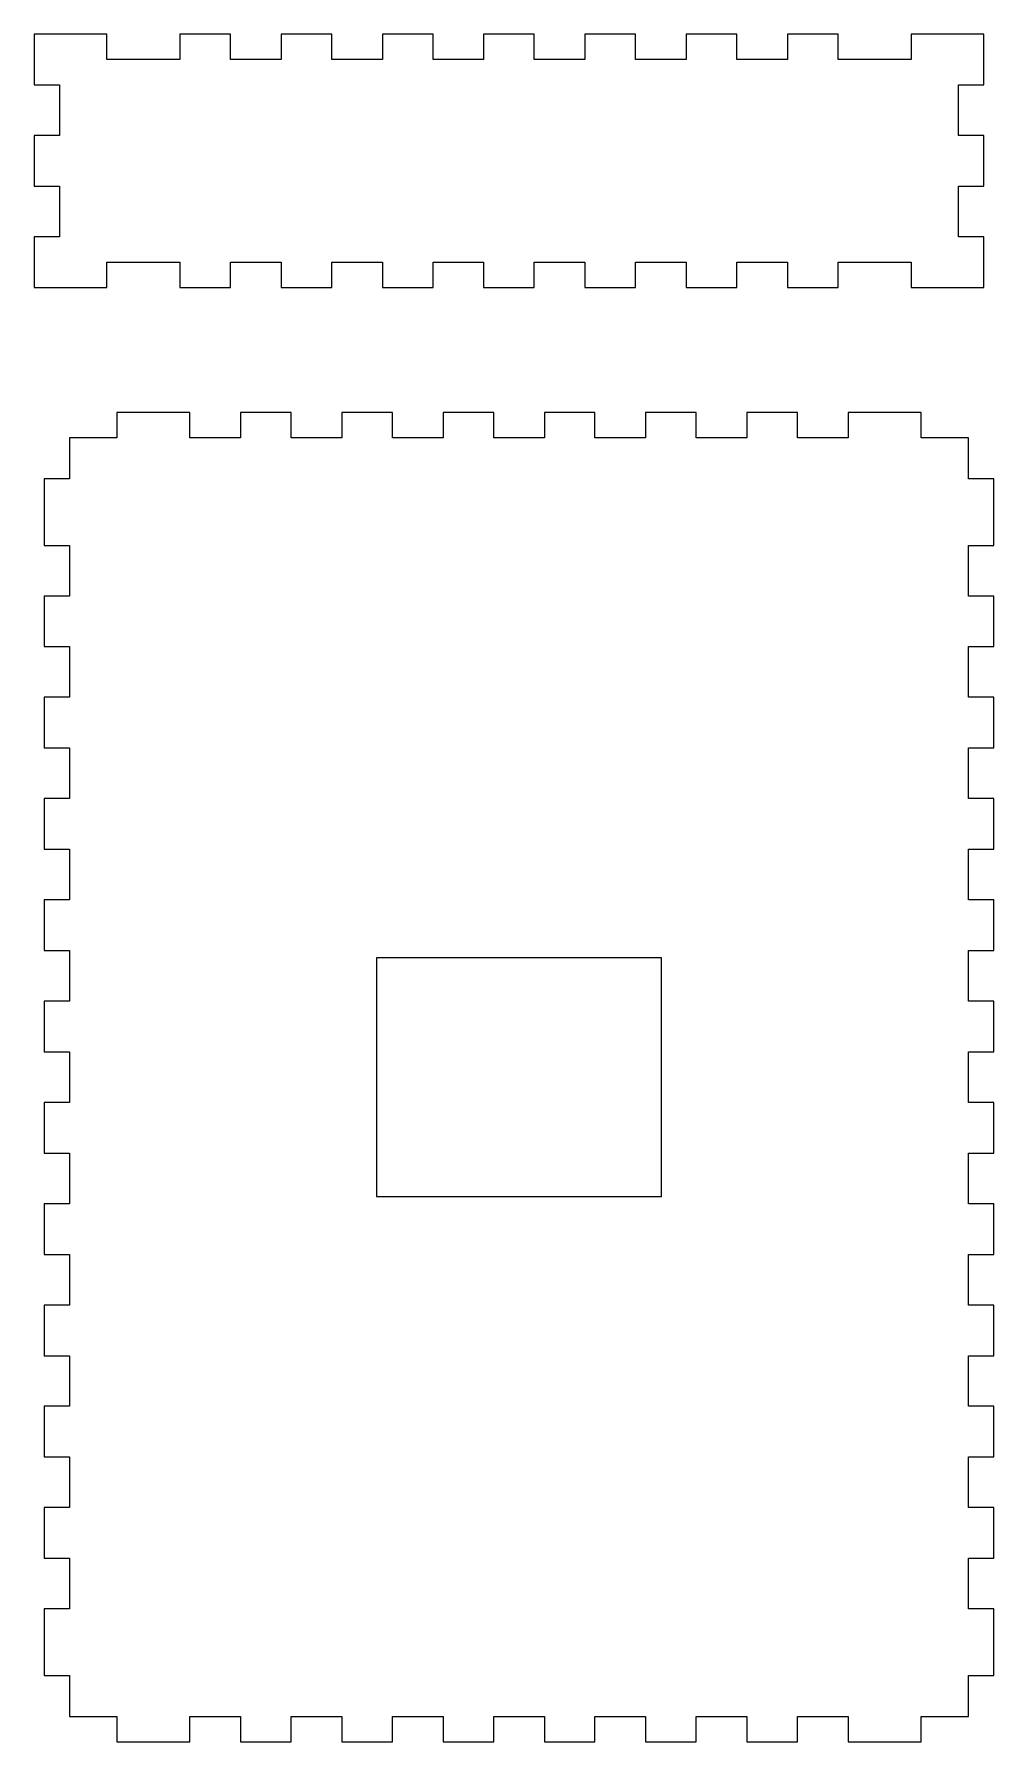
# Model space of a CAD drawing. Header units: millimetres. Extents: x -91 to 100, y -110 to 138.
# Drawn here: x -90.6 to -14.8, y 2.1 to 136.9 of the extents above; entities that cross this region are included whole.
import ezdxf

# ---------------------------------------------------------------- set-up
doc = ezdxf.new("R2010")
doc.units = ezdxf.units.MM
doc.header["$MEASUREMENT"] = 0
doc.layers.add('layer 1', color=7, linetype='Continuous')

msp = doc.modelspace()

# ---------------------------------------------------------------- linework, layer by layer
at = {"layer": 'layer 1', "color": 250, "lineweight": 20}
msp.add_lwpolyline([(-63.586, 45.1313), (-41.0912, 45.1313), (-41.0912, 63.9935), (-63.586, 63.9935), (-63.586, 45.1313)], close=True, dxfattribs=at)
at = {"layer": 'layer 1', "lineweight": 25}
for points, knots in [([(-90.6306, 136.9388), (-90.6306, 136.9388), (-84.8806, 136.9388), (-84.8806, 136.9388), (-84.8806, 136.9388), (-84.8806, 136.9388), (-84.8806, 134.9388), (-84.8806, 134.9388), (-84.8806, 134.9388), (-84.8806, 134.9388), (-79.1306, 134.9388), (-79.1306, 134.9388), (-79.1306, 134.9388), (-79.1306, 134.9388), (-79.1306, 136.9388), (-79.1306, 136.9388), (-79.1306, 136.9388), (-79.1306, 136.9388), (-75.1306, 136.9388), (-75.1306, 136.9388), (-75.1306, 136.9388), (-75.1306, 136.9388), (-75.1306, 134.9388), (-75.1306, 134.9388), (-75.1306, 134.9388), (-75.1306, 134.9388), (-71.1306, 134.9388), (-71.1306, 134.9388), (-71.1306, 134.9388), (-71.1306, 134.9388), (-71.1306, 136.9388), (-71.1306, 136.9388), (-71.1306, 136.9388), (-71.1306, 136.9388), (-67.1306, 136.9388), (-67.1306, 136.9388), (-67.1306, 136.9388), (-67.1306, 136.9388), (-67.1306, 134.9388), (-67.1306, 134.9388), (-67.1306, 134.9388), (-67.1306, 134.9388), (-63.1306, 134.9388), (-63.1306, 134.9388), (-63.1306, 134.9388), (-63.1306, 134.9388), (-63.1306, 136.9388), (-63.1306, 136.9388), (-63.1306, 136.9388), (-63.1306, 136.9388), (-59.1306, 136.9388), (-59.1306, 136.9388), (-59.1306, 136.9388), (-59.1306, 136.9388), (-59.1306, 134.9388), (-59.1306, 134.9388), (-59.1306, 134.9388), (-59.1306, 134.9388), (-55.1306, 134.9388), (-55.1306, 134.9388), (-55.1306, 134.9388), (-55.1306, 134.9388), (-55.1306, 136.9388), (-55.1306, 136.9388), (-55.1306, 136.9388), (-55.1306, 136.9388), (-51.1306, 136.9388), (-51.1306, 136.9388), (-51.1306, 136.9388), (-51.1306, 136.9388), (-51.1306, 134.9388), (-51.1306, 134.9388), (-51.1306, 134.9388), (-51.1306, 134.9388), (-47.1306, 134.9388), (-47.1306, 134.9388), (-47.1306, 134.9388), (-47.1306, 134.9388), (-47.1306, 136.9388), (-47.1306, 136.9388), (-47.1306, 136.9388), (-47.1306, 136.9388), (-43.1306, 136.9388), (-43.1306, 136.9388), (-43.1306, 136.9388), (-43.1306, 136.9388), (-43.1306, 134.9388), (-43.1306, 134.9388), (-43.1306, 134.9388), (-43.1306, 134.9388), (-39.1306, 134.9388), (-39.1306, 134.9388), (-39.1306, 134.9388), (-39.1306, 134.9388), (-39.1306, 136.9388), (-39.1306, 136.9388), (-39.1306, 136.9388), (-39.1306, 136.9388), (-35.1306, 136.9388), (-35.1306, 136.9388), (-35.1306, 136.9388), (-35.1306, 136.9388), (-35.1306, 134.9388), (-35.1306, 134.9388), (-35.1306, 134.9388), (-35.1306, 134.9388), (-31.1306, 134.9388), (-31.1306, 134.9388), (-31.1306, 134.9388), (-31.1306, 134.9388), (-31.1306, 136.9388), (-31.1306, 136.9388), (-31.1306, 136.9388), (-31.1306, 136.9388), (-27.1306, 136.9388), (-27.1306, 136.9388), (-27.1306, 136.9388), (-27.1306, 136.9388), (-27.1306, 134.9388), (-27.1306, 134.9388), (-27.1306, 134.9388), (-27.1306, 134.9388), (-21.3806, 134.9388), (-21.3806, 134.9388), (-21.3806, 134.9388), (-21.3806, 134.9388), (-21.3806, 136.9388), (-21.3806, 136.9388), (-21.3806, 136.9388), (-21.3806, 136.9388), (-15.6306, 136.9388), (-15.6306, 136.9388), (-15.6306, 136.9388), (-15.6306, 136.9388), (-15.6306, 132.9388), (-15.6306, 132.9388), (-15.6306, 132.9388), (-15.6306, 132.9388), (-17.6306, 132.9388), (-17.6306, 132.9388), (-17.6306, 132.9388), (-17.6306, 132.9388), (-17.6306, 128.9388), (-17.6306, 128.9388), (-17.6306, 128.9388), (-17.6306, 128.9388), (-15.6306, 128.9388), (-15.6306, 128.9388), (-15.6306, 128.9388), (-15.6306, 128.9388), (-15.6306, 124.9388), (-15.6306, 124.9388), (-15.6306, 124.9388), (-15.6306, 124.9388), (-17.6306, 124.9388), (-17.6306, 124.9388), (-17.6306, 124.9388), (-17.6306, 124.9388), (-17.6306, 120.9388), (-17.6306, 120.9388), (-17.6306, 120.9388), (-17.6306, 120.9388), (-15.6306, 120.9388), (-15.6306, 120.9388), (-15.6306, 120.9388), (-15.6306, 120.9388), (-15.6306, 116.9388), (-15.6306, 116.9388), (-15.6306, 116.9388), (-15.6306, 116.9388), (-21.3806, 116.9388), (-21.3806, 116.9388), (-21.3806, 116.9388), (-21.3806, 116.9388), (-21.3806, 118.9388), (-21.3806, 118.9388), (-21.3806, 118.9388), (-21.3806, 118.9388), (-27.1306, 118.9388), (-27.1306, 118.9388), (-27.1306, 118.9388), (-27.1306, 118.9388), (-27.1306, 116.9388), (-27.1306, 116.9388), (-27.1306, 116.9388), (-27.1306, 116.9388), (-31.1306, 116.9388), (-31.1306, 116.9388), (-31.1306, 116.9388), (-31.1306, 116.9388), (-31.1306, 118.9388), (-31.1306, 118.9388), (-31.1306, 118.9388), (-31.1306, 118.9388), (-35.1306, 118.9388), (-35.1306, 118.9388), (-35.1306, 118.9388), (-35.1306, 118.9388), (-35.1306, 116.9388), (-35.1306, 116.9388), (-35.1306, 116.9388), (-35.1306, 116.9388), (-39.1306, 116.9388), (-39.1306, 116.9388), (-39.1306, 116.9388), (-39.1306, 116.9388), (-39.1306, 118.9388), (-39.1306, 118.9388), (-39.1306, 118.9388), (-39.1306, 118.9388), (-43.1306, 118.9388), (-43.1306, 118.9388), (-43.1306, 118.9388), (-43.1306, 118.9388), (-43.1306, 116.9388), (-43.1306, 116.9388), (-43.1306, 116.9388), (-43.1306, 116.9388), (-47.1306, 116.9388), (-47.1306, 116.9388), (-47.1306, 116.9388), (-47.1306, 116.9388), (-47.1306, 118.9388), (-47.1306, 118.9388), (-47.1306, 118.9388), (-47.1306, 118.9388), (-51.1306, 118.9388), (-51.1306, 118.9388), (-51.1306, 118.9388), (-51.1306, 118.9388), (-51.1306, 116.9388), (-51.1306, 116.9388), (-51.1306, 116.9388), (-51.1306, 116.9388), (-55.1306, 116.9388), (-55.1306, 116.9388), (-55.1306, 116.9388), (-55.1306, 116.9388), (-55.1306, 118.9388), (-55.1306, 118.9388), (-55.1306, 118.9388), (-55.1306, 118.9388), (-59.1306, 118.9388), (-59.1306, 118.9388), (-59.1306, 118.9388), (-59.1306, 118.9388), (-59.1306, 116.9388), (-59.1306, 116.9388), (-59.1306, 116.9388), (-59.1306, 116.9388), (-63.1306, 116.9388), (-63.1306, 116.9388), (-63.1306, 116.9388), (-63.1306, 116.9388), (-63.1306, 118.9388), (-63.1306, 118.9388), (-63.1306, 118.9388), (-63.1306, 118.9388), (-67.1306, 118.9388), (-67.1306, 118.9388), (-67.1306, 118.9388), (-67.1306, 118.9388), (-67.1306, 116.9388), (-67.1306, 116.9388), (-67.1306, 116.9388), (-67.1306, 116.9388), (-71.1306, 116.9388), (-71.1306, 116.9388), (-71.1306, 116.9388), (-71.1306, 116.9388), (-71.1306, 118.9388), (-71.1306, 118.9388), (-71.1306, 118.9388), (-71.1306, 118.9388), (-75.1306, 118.9388), (-75.1306, 118.9388), (-75.1306, 118.9388), (-75.1306, 118.9388), (-75.1306, 116.9388), (-75.1306, 116.9388), (-75.1306, 116.9388), (-75.1306, 116.9388), (-79.1306, 116.9388), (-79.1306, 116.9388), (-79.1306, 116.9388), (-79.1306, 116.9388), (-79.1306, 118.9388), (-79.1306, 118.9388), (-79.1306, 118.9388), (-79.1306, 118.9388), (-84.8806, 118.9388), (-84.8806, 118.9388), (-84.8806, 118.9388), (-84.8806, 118.9388), (-84.8806, 116.9388), (-84.8806, 116.9388), (-84.8806, 116.9388), (-84.8806, 116.9388), (-90.6306, 116.9388), (-90.6306, 116.9388), (-90.6306, 116.9388), (-90.6306, 116.9388), (-90.6306, 120.9388), (-90.6306, 120.9388), (-90.6306, 120.9388), (-90.6306, 120.9388), (-88.6306, 120.9388), (-88.6306, 120.9388), (-88.6306, 120.9388), (-88.6306, 120.9388), (-88.6306, 124.9388), (-88.6306, 124.9388), (-88.6306, 124.9388), (-88.6306, 124.9388), (-90.6306, 124.9388), (-90.6306, 124.9388), (-90.6306, 124.9388), (-90.6306, 124.9388), (-90.6306, 128.9388), (-90.6306, 128.9388), (-90.6306, 128.9388), (-90.6306, 128.9388), (-88.6306, 128.9388), (-88.6306, 128.9388), (-88.6306, 128.9388), (-88.6306, 128.9388), (-88.6306, 132.9388), (-88.6306, 132.9388), (-88.6306, 132.9388), (-88.6306, 132.9388), (-90.6306, 132.9388), (-90.6306, 132.9388), (-90.6306, 132.9388), (-90.6306, 132.9388), (-90.6306, 136.9388), (-90.6306, 136.9388)], [0, 0, 0, 0, 0.01190476, 0.01190476, 0.01190476, 0.01190476, 0.02380952, 0.02380952, 0.02380952, 0.02380952, 0.03571429, 0.03571429, 0.03571429, 0.03571429, 0.04761905, 0.04761905, 0.04761905, 0.04761905, 0.05952381, 0.05952381, 0.05952381, 0.05952381, 0.07142857, 0.07142857, 0.07142857, 0.07142857, 0.08333333, 0.08333333, 0.08333333, 0.08333333, 0.0952381, 0.0952381, 0.0952381, 0.0952381, 0.10714286, 0.10714286, 0.10714286, 0.10714286, 0.11904762, 0.11904762, 0.11904762, 0.11904762, 0.13095238, 0.13095238, 0.13095238, 0.13095238, 0.14285714, 0.14285714, 0.14285714, 0.14285714, 0.1547619, 0.1547619, 0.1547619, 0.1547619, 0.16666667, 0.16666667, 0.16666667, 0.16666667, 0.17857143, 0.17857143, 0.17857143, 0.17857143, 0.19047619, 0.19047619, 0.19047619, 0.19047619, 0.20238095, 0.20238095, 0.20238095, 0.20238095, 0.21428571, 0.21428571, 0.21428571, 0.21428571, 0.22619048, 0.22619048, 0.22619048, 0.22619048, 0.23809524, 0.23809524, 0.23809524, 0.23809524, 0.25, 0.25, 0.25, 0.25, 0.26190476, 0.26190476, 0.26190476, 0.26190476, 0.27380952, 0.27380952, 0.27380952, 0.27380952, 0.28571429, 0.28571429, 0.28571429, 0.28571429, 0.29761905, 0.29761905, 0.29761905, 0.29761905, 0.30952381, 0.30952381, 0.30952381, 0.30952381, 0.32142857, 0.32142857, 0.32142857, 0.32142857, 0.33333333, 0.33333333, 0.33333333, 0.33333333, 0.3452381, 0.3452381, 0.3452381, 0.3452381, 0.35714286, 0.35714286, 0.35714286, 0.35714286, 0.36904762, 0.36904762, 0.36904762, 0.36904762, 0.38095238, 0.38095238, 0.38095238, 0.38095238, 0.39285714, 0.39285714, 0.39285714, 0.39285714, 0.4047619, 0.4047619, 0.4047619, 0.4047619, 0.41666667, 0.41666667, 0.41666667, 0.41666667, 0.42857143, 0.42857143, 0.42857143, 0.42857143, 0.44047619, 0.44047619, 0.44047619, 0.44047619, 0.45238095, 0.45238095, 0.45238095, 0.45238095, 0.46428571, 0.46428571, 0.46428571, 0.46428571, 0.47619048, 0.47619048, 0.47619048, 0.47619048, 0.48809524, 0.48809524, 0.48809524, 0.48809524, 0.5, 0.5, 0.5, 0.5, 0.51190476, 0.51190476, 0.51190476, 0.51190476, 0.52380952, 0.52380952, 0.52380952, 0.52380952, 0.53571429, 0.53571429, 0.53571429, 0.53571429, 0.54761905, 0.54761905, 0.54761905, 0.54761905, 0.55952381, 0.55952381, 0.55952381, 0.55952381, 0.57142857, 0.57142857, 0.57142857, 0.57142857, 0.58333333, 0.58333333, 0.58333333, 0.58333333, 0.5952381, 0.5952381, 0.5952381, 0.5952381, 0.60714286, 0.60714286, 0.60714286, 0.60714286, 0.61904762, 0.61904762, 0.61904762, 0.61904762, 0.63095238, 0.63095238, 0.63095238, 0.63095238, 0.64285714, 0.64285714, 0.64285714, 0.64285714, 0.6547619, 0.6547619, 0.6547619, 0.6547619, 0.66666667, 0.66666667, 0.66666667, 0.66666667, 0.67857143, 0.67857143, 0.67857143, 0.67857143, 0.69047619, 0.69047619, 0.69047619, 0.69047619, 0.70238095, 0.70238095, 0.70238095, 0.70238095, 0.71428571, 0.71428571, 0.71428571, 0.71428571, 0.72619048, 0.72619048, 0.72619048, 0.72619048, 0.73809524, 0.73809524, 0.73809524, 0.73809524, 0.75, 0.75, 0.75, 0.75, 0.76190476, 0.76190476, 0.76190476, 0.76190476, 0.77380952, 0.77380952, 0.77380952, 0.77380952, 0.78571429, 0.78571429, 0.78571429, 0.78571429, 0.79761905, 0.79761905, 0.79761905, 0.79761905, 0.80952381, 0.80952381, 0.80952381, 0.80952381, 0.82142857, 0.82142857, 0.82142857, 0.82142857, 0.83333333, 0.83333333, 0.83333333, 0.83333333, 0.8452381, 0.8452381, 0.8452381, 0.8452381, 0.85714286, 0.85714286, 0.85714286, 0.85714286, 0.86904762, 0.86904762, 0.86904762, 0.86904762, 0.88095238, 0.88095238, 0.88095238, 0.88095238, 0.89285714, 0.89285714, 0.89285714, 0.89285714, 0.9047619, 0.9047619, 0.9047619, 0.9047619, 0.91666667, 0.91666667, 0.91666667, 0.91666667, 0.92857143, 0.92857143, 0.92857143, 0.92857143, 0.94047619, 0.94047619, 0.94047619, 0.94047619, 0.95238095, 0.95238095, 0.95238095, 0.95238095, 0.96428571, 0.96428571, 0.96428571, 0.96428571, 0.97619048, 0.97619048, 0.97619048, 0.97619048, 0.98809524, 0.98809524, 0.98809524, 0.98809524, 1, 1, 1, 1]), ([(-87.8386, 105.0624), (-87.8386, 105.0624), (-84.0886, 105.0624), (-84.0886, 105.0624), (-84.0886, 105.0624), (-84.0886, 105.0624), (-84.0886, 107.0624), (-84.0886, 107.0624), (-84.0886, 107.0624), (-84.0886, 107.0624), (-78.3386, 107.0624), (-78.3386, 107.0624), (-78.3386, 107.0624), (-78.3386, 107.0624), (-78.3386, 105.0624), (-78.3386, 105.0624), (-78.3386, 105.0624), (-78.3386, 105.0624), (-74.3386, 105.0624), (-74.3386, 105.0624), (-74.3386, 105.0624), (-74.3386, 105.0624), (-74.3386, 107.0624), (-74.3386, 107.0624), (-74.3386, 107.0624), (-74.3386, 107.0624), (-70.3386, 107.0624), (-70.3386, 107.0624), (-70.3386, 107.0624), (-70.3386, 107.0624), (-70.3386, 105.0624), (-70.3386, 105.0624), (-70.3386, 105.0624), (-70.3386, 105.0624), (-66.3386, 105.0624), (-66.3386, 105.0624), (-66.3386, 105.0624), (-66.3386, 105.0624), (-66.3386, 107.0624), (-66.3386, 107.0624), (-66.3386, 107.0624), (-66.3386, 107.0624), (-62.3386, 107.0624), (-62.3386, 107.0624), (-62.3386, 107.0624), (-62.3386, 107.0624), (-62.3386, 105.0624), (-62.3386, 105.0624), (-62.3386, 105.0624), (-62.3386, 105.0624), (-58.3386, 105.0624), (-58.3386, 105.0624), (-58.3386, 105.0624), (-58.3386, 105.0624), (-58.3386, 107.0624), (-58.3386, 107.0624), (-58.3386, 107.0624), (-58.3386, 107.0624), (-54.3386, 107.0624), (-54.3386, 107.0624), (-54.3386, 107.0624), (-54.3386, 107.0624), (-54.3386, 105.0624), (-54.3386, 105.0624), (-54.3386, 105.0624), (-54.3386, 105.0624), (-50.3386, 105.0624), (-50.3386, 105.0624), (-50.3386, 105.0624), (-50.3386, 105.0624), (-50.3386, 107.0624), (-50.3386, 107.0624), (-50.3386, 107.0624), (-50.3386, 107.0624), (-46.3386, 107.0624), (-46.3386, 107.0624), (-46.3386, 107.0624), (-46.3386, 107.0624), (-46.3386, 105.0624), (-46.3386, 105.0624), (-46.3386, 105.0624), (-46.3386, 105.0624), (-42.3386, 105.0624), (-42.3386, 105.0624), (-42.3386, 105.0624), (-42.3386, 105.0624), (-42.3386, 107.0624), (-42.3386, 107.0624), (-42.3386, 107.0624), (-42.3386, 107.0624), (-38.3386, 107.0624), (-38.3386, 107.0624), (-38.3386, 107.0624), (-38.3386, 107.0624), (-38.3386, 105.0624), (-38.3386, 105.0624), (-38.3386, 105.0624), (-38.3386, 105.0624), (-34.3386, 105.0624), (-34.3386, 105.0624), (-34.3386, 105.0624), (-34.3386, 105.0624), (-34.3386, 107.0624), (-34.3386, 107.0624), (-34.3386, 107.0624), (-34.3386, 107.0624), (-30.3386, 107.0624), (-30.3386, 107.0624), (-30.3386, 107.0624), (-30.3386, 107.0624), (-30.3386, 105.0624), (-30.3386, 105.0624), (-30.3386, 105.0624), (-30.3386, 105.0624), (-26.3386, 105.0624), (-26.3386, 105.0624), (-26.3386, 105.0624), (-26.3386, 105.0624), (-26.3386, 107.0624), (-26.3386, 107.0624), (-26.3386, 107.0624), (-26.3386, 107.0624), (-20.5886, 107.0624), (-20.5886, 107.0624), (-20.5886, 107.0624), (-20.5886, 107.0624), (-20.5886, 105.0624), (-20.5886, 105.0624), (-20.5886, 105.0624), (-20.5886, 105.0624), (-16.8386, 105.0624), (-16.8386, 105.0624), (-16.8386, 105.0624), (-16.8386, 105.0624), (-16.8386, 101.8124), (-16.8386, 101.8124), (-16.8386, 101.8124), (-16.8386, 101.8124), (-14.8386, 101.8124), (-14.8386, 101.8124), (-14.8386, 101.8124), (-14.8386, 101.8124), (-14.8386, 96.5624), (-14.8386, 96.5624), (-14.8386, 96.5624), (-14.8386, 96.5624), (-16.8386, 96.5624), (-16.8386, 96.5624), (-16.8386, 96.5624), (-16.8386, 96.5624), (-16.8386, 92.5624), (-16.8386, 92.5624), (-16.8386, 92.5624), (-16.8386, 92.5624), (-14.8386, 92.5624), (-14.8386, 92.5624), (-14.8386, 92.5624), (-14.8386, 92.5624), (-14.8386, 88.5624), (-14.8386, 88.5624), (-14.8386, 88.5624), (-14.8386, 88.5624), (-16.8386, 88.5624), (-16.8386, 88.5624), (-16.8386, 88.5624), (-16.8386, 88.5624), (-16.8386, 84.5624), (-16.8386, 84.5624), (-16.8386, 84.5624), (-16.8386, 84.5624), (-14.8386, 84.5624), (-14.8386, 84.5624), (-14.8386, 84.5624), (-14.8386, 84.5624), (-14.8386, 80.5624), (-14.8386, 80.5624), (-14.8386, 80.5624), (-14.8386, 80.5624), (-16.8386, 80.5624), (-16.8386, 80.5624), (-16.8386, 80.5624), (-16.8386, 80.5624), (-16.8386, 76.5624), (-16.8386, 76.5624), (-16.8386, 76.5624), (-16.8386, 76.5624), (-14.8386, 76.5624), (-14.8386, 76.5624), (-14.8386, 76.5624), (-14.8386, 76.5624), (-14.8386, 72.5624), (-14.8386, 72.5624), (-14.8386, 72.5624), (-14.8386, 72.5624), (-16.8386, 72.5624), (-16.8386, 72.5624), (-16.8386, 72.5624), (-16.8386, 72.5624), (-16.8386, 68.5624), (-16.8386, 68.5624), (-16.8386, 68.5624), (-16.8386, 68.5624), (-14.8386, 68.5624), (-14.8386, 68.5624), (-14.8386, 68.5624), (-14.8386, 68.5624), (-14.8386, 64.5624), (-14.8386, 64.5624), (-14.8386, 64.5624), (-14.8386, 64.5624), (-16.8386, 64.5624), (-16.8386, 64.5624), (-16.8386, 64.5624), (-16.8386, 64.5624), (-16.8386, 60.5624), (-16.8386, 60.5624), (-16.8386, 60.5624), (-16.8386, 60.5624), (-14.8386, 60.5624), (-14.8386, 60.5624), (-14.8386, 60.5624), (-14.8386, 60.5624), (-14.8386, 56.5624), (-14.8386, 56.5624), (-14.8386, 56.5624), (-14.8386, 56.5624), (-16.8386, 56.5624), (-16.8386, 56.5624), (-16.8386, 56.5624), (-16.8386, 56.5624), (-16.8386, 52.5624), (-16.8386, 52.5624), (-16.8386, 52.5624), (-16.8386, 52.5624), (-14.8386, 52.5624), (-14.8386, 52.5624), (-14.8386, 52.5624), (-14.8386, 52.5624), (-14.8386, 48.5624), (-14.8386, 48.5624), (-14.8386, 48.5624), (-14.8386, 48.5624), (-16.8386, 48.5624), (-16.8386, 48.5624), (-16.8386, 48.5624), (-16.8386, 48.5624), (-16.8386, 44.5624), (-16.8386, 44.5624), (-16.8386, 44.5624), (-16.8386, 44.5624), (-14.8386, 44.5624), (-14.8386, 44.5624), (-14.8386, 44.5624), (-14.8386, 44.5624), (-14.8386, 40.5624), (-14.8386, 40.5624), (-14.8386, 40.5624), (-14.8386, 40.5624), (-16.8386, 40.5624), (-16.8386, 40.5624), (-16.8386, 40.5624), (-16.8386, 40.5624), (-16.8386, 36.5624), (-16.8386, 36.5624), (-16.8386, 36.5624), (-16.8386, 36.5624), (-14.8386, 36.5624), (-14.8386, 36.5624), (-14.8386, 36.5624), (-14.8386, 36.5624), (-14.8386, 32.5624), (-14.8386, 32.5624), (-14.8386, 32.5624), (-14.8386, 32.5624), (-16.8386, 32.5624), (-16.8386, 32.5624), (-16.8386, 32.5624), (-16.8386, 32.5624), (-16.8386, 28.5624), (-16.8386, 28.5624), (-16.8386, 28.5624), (-16.8386, 28.5624), (-14.8386, 28.5624), (-14.8386, 28.5624), (-14.8386, 28.5624), (-14.8386, 28.5624), (-14.8386, 24.5624), (-14.8386, 24.5624), (-14.8386, 24.5624), (-14.8386, 24.5624), (-16.8386, 24.5624), (-16.8386, 24.5624), (-16.8386, 24.5624), (-16.8386, 24.5624), (-16.8386, 20.5624), (-16.8386, 20.5624), (-16.8386, 20.5624), (-16.8386, 20.5624), (-14.8386, 20.5624), (-14.8386, 20.5624), (-14.8386, 20.5624), (-14.8386, 20.5624), (-14.8386, 16.5624), (-14.8386, 16.5624), (-14.8386, 16.5624), (-14.8386, 16.5624), (-16.8386, 16.5624), (-16.8386, 16.5624), (-16.8386, 16.5624), (-16.8386, 16.5624), (-16.8386, 12.5624), (-16.8386, 12.5624), (-16.8386, 12.5624), (-16.8386, 12.5624), (-14.8386, 12.5624), (-14.8386, 12.5624), (-14.8386, 12.5624), (-14.8386, 12.5624), (-14.8386, 7.3124), (-14.8386, 7.3124), (-14.8386, 7.3124), (-14.8386, 7.3124), (-16.8386, 7.3124), (-16.8386, 7.3124), (-16.8386, 7.3124), (-16.8386, 7.3124), (-16.8386, 4.0624), (-16.8386, 4.0624), (-16.8386, 4.0624), (-16.8386, 4.0624), (-20.5886, 4.0624), (-20.5886, 4.0624), (-20.5886, 4.0624), (-20.5886, 4.0624), (-20.5886, 2.0624), (-20.5886, 2.0624), (-20.5886, 2.0624), (-20.5886, 2.0624), (-26.3386, 2.0624), (-26.3386, 2.0624), (-26.3386, 2.0624), (-26.3386, 2.0624), (-26.3386, 4.0624), (-26.3386, 4.0624), (-26.3386, 4.0624), (-26.3386, 4.0624), (-30.3386, 4.0624), (-30.3386, 4.0624), (-30.3386, 4.0624), (-30.3386, 4.0624), (-30.3386, 2.0624), (-30.3386, 2.0624), (-30.3386, 2.0624), (-30.3386, 2.0624), (-34.3386, 2.0624), (-34.3386, 2.0624), (-34.3386, 2.0624), (-34.3386, 2.0624), (-34.3386, 4.0624), (-34.3386, 4.0624), (-34.3386, 4.0624), (-34.3386, 4.0624), (-38.3386, 4.0624), (-38.3386, 4.0624), (-38.3386, 4.0624), (-38.3386, 4.0624), (-38.3386, 2.0624), (-38.3386, 2.0624), (-38.3386, 2.0624), (-38.3386, 2.0624), (-42.3386, 2.0624), (-42.3386, 2.0624), (-42.3386, 2.0624), (-42.3386, 2.0624), (-42.3386, 4.0624), (-42.3386, 4.0624), (-42.3386, 4.0624), (-42.3386, 4.0624), (-46.3386, 4.0624), (-46.3386, 4.0624), (-46.3386, 4.0624), (-46.3386, 4.0624), (-46.3386, 2.0624), (-46.3386, 2.0624), (-46.3386, 2.0624), (-46.3386, 2.0624), (-50.3386, 2.0624), (-50.3386, 2.0624), (-50.3386, 2.0624), (-50.3386, 2.0624), (-50.3386, 4.0624), (-50.3386, 4.0624), (-50.3386, 4.0624), (-50.3386, 4.0624), (-54.3386, 4.0624), (-54.3386, 4.0624), (-54.3386, 4.0624), (-54.3386, 4.0624), (-54.3386, 2.0624), (-54.3386, 2.0624), (-54.3386, 2.0624), (-54.3386, 2.0624), (-58.3386, 2.0624), (-58.3386, 2.0624), (-58.3386, 2.0624), (-58.3386, 2.0624), (-58.3386, 4.0624), (-58.3386, 4.0624), (-58.3386, 4.0624), (-58.3386, 4.0624), (-62.3386, 4.0624), (-62.3386, 4.0624), (-62.3386, 4.0624), (-62.3386, 4.0624), (-62.3386, 2.0624), (-62.3386, 2.0624), (-62.3386, 2.0624), (-62.3386, 2.0624), (-66.3386, 2.0624), (-66.3386, 2.0624), (-66.3386, 2.0624), (-66.3386, 2.0624), (-66.3386, 4.0624), (-66.3386, 4.0624), (-66.3386, 4.0624), (-66.3386, 4.0624), (-70.3386, 4.0624), (-70.3386, 4.0624), (-70.3386, 4.0624), (-70.3386, 4.0624), (-70.3386, 2.0624), (-70.3386, 2.0624), (-70.3386, 2.0624), (-70.3386, 2.0624), (-74.3386, 2.0624), (-74.3386, 2.0624), (-74.3386, 2.0624), (-74.3386, 2.0624), (-74.3386, 4.0624), (-74.3386, 4.0624), (-74.3386, 4.0624), (-74.3386, 4.0624), (-78.3386, 4.0624), (-78.3386, 4.0624), (-78.3386, 4.0624), (-78.3386, 4.0624), (-78.3386, 2.0624), (-78.3386, 2.0624), (-78.3386, 2.0624), (-78.3386, 2.0624), (-84.0886, 2.0624), (-84.0886, 2.0624), (-84.0886, 2.0624), (-84.0886, 2.0624), (-84.0886, 4.0624), (-84.0886, 4.0624), (-84.0886, 4.0624), (-84.0886, 4.0624), (-87.8386, 4.0624), (-87.8386, 4.0624), (-87.8386, 4.0624), (-87.8386, 4.0624), (-87.8386, 7.3124), (-87.8386, 7.3124), (-87.8386, 7.3124), (-87.8386, 7.3124), (-89.8386, 7.3124), (-89.8386, 7.3124), (-89.8386, 7.3124), (-89.8386, 7.3124), (-89.8386, 12.5624), (-89.8386, 12.5624), (-89.8386, 12.5624), (-89.8386, 12.5624), (-87.8386, 12.5624), (-87.8386, 12.5624), (-87.8386, 12.5624), (-87.8386, 12.5624), (-87.8386, 16.5624), (-87.8386, 16.5624), (-87.8386, 16.5624), (-87.8386, 16.5624), (-89.8386, 16.5624), (-89.8386, 16.5624), (-89.8386, 16.5624), (-89.8386, 16.5624), (-89.8386, 20.5624), (-89.8386, 20.5624), (-89.8386, 20.5624), (-89.8386, 20.5624), (-87.8386, 20.5624), (-87.8386, 20.5624), (-87.8386, 20.5624), (-87.8386, 20.5624), (-87.8386, 24.5624), (-87.8386, 24.5624), (-87.8386, 24.5624), (-87.8386, 24.5624), (-89.8386, 24.5624), (-89.8386, 24.5624), (-89.8386, 24.5624), (-89.8386, 24.5624), (-89.8386, 28.5624), (-89.8386, 28.5624), (-89.8386, 28.5624), (-89.8386, 28.5624), (-87.8386, 28.5624), (-87.8386, 28.5624), (-87.8386, 28.5624), (-87.8386, 28.5624), (-87.8386, 32.5624), (-87.8386, 32.5624), (-87.8386, 32.5624), (-87.8386, 32.5624), (-89.8386, 32.5624), (-89.8386, 32.5624), (-89.8386, 32.5624), (-89.8386, 32.5624), (-89.8386, 36.5624), (-89.8386, 36.5624), (-89.8386, 36.5624), (-89.8386, 36.5624), (-87.8386, 36.5624), (-87.8386, 36.5624), (-87.8386, 36.5624), (-87.8386, 36.5624), (-87.8386, 40.5624), (-87.8386, 40.5624), (-87.8386, 40.5624), (-87.8386, 40.5624), (-89.8386, 40.5624), (-89.8386, 40.5624), (-89.8386, 40.5624), (-89.8386, 40.5624), (-89.8386, 44.5624), (-89.8386, 44.5624), (-89.8386, 44.5624), (-89.8386, 44.5624), (-87.8386, 44.5624), (-87.8386, 44.5624), (-87.8386, 44.5624), (-87.8386, 44.5624), (-87.8386, 48.5624), (-87.8386, 48.5624), (-87.8386, 48.5624), (-87.8386, 48.5624), (-89.8386, 48.5624), (-89.8386, 48.5624), (-89.8386, 48.5624), (-89.8386, 48.5624), (-89.8386, 52.5624), (-89.8386, 52.5624), (-89.8386, 52.5624), (-89.8386, 52.5624), (-87.8386, 52.5624), (-87.8386, 52.5624), (-87.8386, 52.5624), (-87.8386, 52.5624), (-87.8386, 56.5624), (-87.8386, 56.5624), (-87.8386, 56.5624), (-87.8386, 56.5624), (-89.8386, 56.5624), (-89.8386, 56.5624), (-89.8386, 56.5624), (-89.8386, 56.5624), (-89.8386, 60.5624), (-89.8386, 60.5624), (-89.8386, 60.5624), (-89.8386, 60.5624), (-87.8386, 60.5624), (-87.8386, 60.5624), (-87.8386, 60.5624), (-87.8386, 60.5624), (-87.8386, 64.5624), (-87.8386, 64.5624), (-87.8386, 64.5624), (-87.8386, 64.5624), (-89.8386, 64.5624), (-89.8386, 64.5624), (-89.8386, 64.5624), (-89.8386, 64.5624), (-89.8386, 68.5624), (-89.8386, 68.5624), (-89.8386, 68.5624), (-89.8386, 68.5624), (-87.8386, 68.5624), (-87.8386, 68.5624), (-87.8386, 68.5624), (-87.8386, 68.5624), (-87.8386, 72.5624), (-87.8386, 72.5624), (-87.8386, 72.5624), (-87.8386, 72.5624), (-89.8386, 72.5624), (-89.8386, 72.5624), (-89.8386, 72.5624), (-89.8386, 72.5624), (-89.8386, 76.5624), (-89.8386, 76.5624), (-89.8386, 76.5624), (-89.8386, 76.5624), (-87.8386, 76.5624), (-87.8386, 76.5624), (-87.8386, 76.5624), (-87.8386, 76.5624), (-87.8386, 80.5624), (-87.8386, 80.5624), (-87.8386, 80.5624), (-87.8386, 80.5624), (-89.8386, 80.5624), (-89.8386, 80.5624), (-89.8386, 80.5624), (-89.8386, 80.5624), (-89.8386, 84.5624), (-89.8386, 84.5624), (-89.8386, 84.5624), (-89.8386, 84.5624), (-87.8386, 84.5624), (-87.8386, 84.5624), (-87.8386, 84.5624), (-87.8386, 84.5624), (-87.8386, 88.5624), (-87.8386, 88.5624), (-87.8386, 88.5624), (-87.8386, 88.5624), (-89.8386, 88.5624), (-89.8386, 88.5624), (-89.8386, 88.5624), (-89.8386, 88.5624), (-89.8386, 92.5624), (-89.8386, 92.5624), (-89.8386, 92.5624), (-89.8386, 92.5624), (-87.8386, 92.5624), (-87.8386, 92.5624), (-87.8386, 92.5624), (-87.8386, 92.5624), (-87.8386, 96.5624), (-87.8386, 96.5624), (-87.8386, 96.5624), (-87.8386, 96.5624), (-89.8386, 96.5624), (-89.8386, 96.5624), (-89.8386, 96.5624), (-89.8386, 96.5624), (-89.8386, 101.8124), (-89.8386, 101.8124), (-89.8386, 101.8124), (-89.8386, 101.8124), (-87.8386, 101.8124), (-87.8386, 101.8124), (-87.8386, 101.8124), (-87.8386, 101.8124), (-87.8386, 105.0624), (-87.8386, 105.0624)], [0, 0, 0, 0, 0.00609756, 0.00609756, 0.00609756, 0.00609756, 0.01219512, 0.01219512, 0.01219512, 0.01219512, 0.01829268, 0.01829268, 0.01829268, 0.01829268, 0.02439024, 0.02439024, 0.02439024, 0.02439024, 0.0304878, 0.0304878, 0.0304878, 0.0304878, 0.03658537, 0.03658537, 0.03658537, 0.03658537, 0.04268293, 0.04268293, 0.04268293, 0.04268293, 0.04878049, 0.04878049, 0.04878049, 0.04878049, 0.05487805, 0.05487805, 0.05487805, 0.05487805, 0.06097561, 0.06097561, 0.06097561, 0.06097561, 0.06707317, 0.06707317, 0.06707317, 0.06707317, 0.07317073, 0.07317073, 0.07317073, 0.07317073, 0.07926829, 0.07926829, 0.07926829, 0.07926829, 0.08536585, 0.08536585, 0.08536585, 0.08536585, 0.09146341, 0.09146341, 0.09146341, 0.09146341, 0.09756098, 0.09756098, 0.09756098, 0.09756098, 0.10365854, 0.10365854, 0.10365854, 0.10365854, 0.1097561, 0.1097561, 0.1097561, 0.1097561, 0.11585366, 0.11585366, 0.11585366, 0.11585366, 0.12195122, 0.12195122, 0.12195122, 0.12195122, 0.12804878, 0.12804878, 0.12804878, 0.12804878, 0.13414634, 0.13414634, 0.13414634, 0.13414634, 0.1402439, 0.1402439, 0.1402439, 0.1402439, 0.14634146, 0.14634146, 0.14634146, 0.14634146, 0.15243902, 0.15243902, 0.15243902, 0.15243902, 0.15853659, 0.15853659, 0.15853659, 0.15853659, 0.16463415, 0.16463415, 0.16463415, 0.16463415, 0.17073171, 0.17073171, 0.17073171, 0.17073171, 0.17682927, 0.17682927, 0.17682927, 0.17682927, 0.18292683, 0.18292683, 0.18292683, 0.18292683, 0.18902439, 0.18902439, 0.18902439, 0.18902439, 0.19512195, 0.19512195, 0.19512195, 0.19512195, 0.20121951, 0.20121951, 0.20121951, 0.20121951, 0.20731707, 0.20731707, 0.20731707, 0.20731707, 0.21341463, 0.21341463, 0.21341463, 0.21341463, 0.2195122, 0.2195122, 0.2195122, 0.2195122, 0.22560976, 0.22560976, 0.22560976, 0.22560976, 0.23170732, 0.23170732, 0.23170732, 0.23170732, 0.23780488, 0.23780488, 0.23780488, 0.23780488, 0.24390244, 0.24390244, 0.24390244, 0.24390244, 0.25, 0.25, 0.25, 0.25, 0.25609756, 0.25609756, 0.25609756, 0.25609756, 0.26219512, 0.26219512, 0.26219512, 0.26219512, 0.26829268, 0.26829268, 0.26829268, 0.26829268, 0.27439024, 0.27439024, 0.27439024, 0.27439024, 0.2804878, 0.2804878, 0.2804878, 0.2804878, 0.28658537, 0.28658537, 0.28658537, 0.28658537, 0.29268293, 0.29268293, 0.29268293, 0.29268293, 0.29878049, 0.29878049, 0.29878049, 0.29878049, 0.30487805, 0.30487805, 0.30487805, 0.30487805, 0.31097561, 0.31097561, 0.31097561, 0.31097561, 0.31707317, 0.31707317, 0.31707317, 0.31707317, 0.32317073, 0.32317073, 0.32317073, 0.32317073, 0.32926829, 0.32926829, 0.32926829, 0.32926829, 0.33536585, 0.33536585, 0.33536585, 0.33536585, 0.34146341, 0.34146341, 0.34146341, 0.34146341, 0.34756098, 0.34756098, 0.34756098, 0.34756098, 0.35365854, 0.35365854, 0.35365854, 0.35365854, 0.3597561, 0.3597561, 0.3597561, 0.3597561, 0.36585366, 0.36585366, 0.36585366, 0.36585366, 0.37195122, 0.37195122, 0.37195122, 0.37195122, 0.37804878, 0.37804878, 0.37804878, 0.37804878, 0.38414634, 0.38414634, 0.38414634, 0.38414634, 0.3902439, 0.3902439, 0.3902439, 0.3902439, 0.39634146, 0.39634146, 0.39634146, 0.39634146, 0.40243902, 0.40243902, 0.40243902, 0.40243902, 0.40853659, 0.40853659, 0.40853659, 0.40853659, 0.41463415, 0.41463415, 0.41463415, 0.41463415, 0.42073171, 0.42073171, 0.42073171, 0.42073171, 0.42682927, 0.42682927, 0.42682927, 0.42682927, 0.43292683, 0.43292683, 0.43292683, 0.43292683, 0.43902439, 0.43902439, 0.43902439, 0.43902439, 0.44512195, 0.44512195, 0.44512195, 0.44512195, 0.45121951, 0.45121951, 0.45121951, 0.45121951, 0.45731707, 0.45731707, 0.45731707, 0.45731707, 0.46341463, 0.46341463, 0.46341463, 0.46341463, 0.4695122, 0.4695122, 0.4695122, 0.4695122, 0.47560976, 0.47560976, 0.47560976, 0.47560976, 0.48170732, 0.48170732, 0.48170732, 0.48170732, 0.48780488, 0.48780488, 0.48780488, 0.48780488, 0.49390244, 0.49390244, 0.49390244, 0.49390244, 0.5, 0.5, 0.5, 0.5, 0.50609756, 0.50609756, 0.50609756, 0.50609756, 0.51219512, 0.51219512, 0.51219512, 0.51219512, 0.51829268, 0.51829268, 0.51829268, 0.51829268, 0.52439024, 0.52439024, 0.52439024, 0.52439024, 0.5304878, 0.5304878, 0.5304878, 0.5304878, 0.53658537, 0.53658537, 0.53658537, 0.53658537, 0.54268293, 0.54268293, 0.54268293, 0.54268293, 0.54878049, 0.54878049, 0.54878049, 0.54878049, 0.55487805, 0.55487805, 0.55487805, 0.55487805, 0.56097561, 0.56097561, 0.56097561, 0.56097561, 0.56707317, 0.56707317, 0.56707317, 0.56707317, 0.57317073, 0.57317073, 0.57317073, 0.57317073, 0.57926829, 0.57926829, 0.57926829, 0.57926829, 0.58536585, 0.58536585, 0.58536585, 0.58536585, 0.59146341, 0.59146341, 0.59146341, 0.59146341, 0.59756098, 0.59756098, 0.59756098, 0.59756098, 0.60365854, 0.60365854, 0.60365854, 0.60365854, 0.6097561, 0.6097561, 0.6097561, 0.6097561, 0.61585366, 0.61585366, 0.61585366, 0.61585366, 0.62195122, 0.62195122, 0.62195122, 0.62195122, 0.62804878, 0.62804878, 0.62804878, 0.62804878, 0.63414634, 0.63414634, 0.63414634, 0.63414634, 0.6402439, 0.6402439, 0.6402439, 0.6402439, 0.64634146, 0.64634146, 0.64634146, 0.64634146, 0.65243902, 0.65243902, 0.65243902, 0.65243902, 0.65853659, 0.65853659, 0.65853659, 0.65853659, 0.66463415, 0.66463415, 0.66463415, 0.66463415, 0.67073171, 0.67073171, 0.67073171, 0.67073171, 0.67682927, 0.67682927, 0.67682927, 0.67682927, 0.68292683, 0.68292683, 0.68292683, 0.68292683, 0.68902439, 0.68902439, 0.68902439, 0.68902439, 0.69512195, 0.69512195, 0.69512195, 0.69512195, 0.70121951, 0.70121951, 0.70121951, 0.70121951, 0.70731707, 0.70731707, 0.70731707, 0.70731707, 0.71341463, 0.71341463, 0.71341463, 0.71341463, 0.7195122, 0.7195122, 0.7195122, 0.7195122, 0.72560976, 0.72560976, 0.72560976, 0.72560976, 0.73170732, 0.73170732, 0.73170732, 0.73170732, 0.73780488, 0.73780488, 0.73780488, 0.73780488, 0.74390244, 0.74390244, 0.74390244, 0.74390244, 0.75, 0.75, 0.75, 0.75, 0.75609756, 0.75609756, 0.75609756, 0.75609756, 0.76219512, 0.76219512, 0.76219512, 0.76219512, 0.76829268, 0.76829268, 0.76829268, 0.76829268, 0.77439024, 0.77439024, 0.77439024, 0.77439024, 0.7804878, 0.7804878, 0.7804878, 0.7804878, 0.78658537, 0.78658537, 0.78658537, 0.78658537, 0.79268293, 0.79268293, 0.79268293, 0.79268293, 0.79878049, 0.79878049, 0.79878049, 0.79878049, 0.80487805, 0.80487805, 0.80487805, 0.80487805, 0.81097561, 0.81097561, 0.81097561, 0.81097561, 0.81707317, 0.81707317, 0.81707317, 0.81707317, 0.82317073, 0.82317073, 0.82317073, 0.82317073, 0.82926829, 0.82926829, 0.82926829, 0.82926829, 0.83536585, 0.83536585, 0.83536585, 0.83536585, 0.84146341, 0.84146341, 0.84146341, 0.84146341, 0.84756098, 0.84756098, 0.84756098, 0.84756098, 0.85365854, 0.85365854, 0.85365854, 0.85365854, 0.8597561, 0.8597561, 0.8597561, 0.8597561, 0.86585366, 0.86585366, 0.86585366, 0.86585366, 0.87195122, 0.87195122, 0.87195122, 0.87195122, 0.87804878, 0.87804878, 0.87804878, 0.87804878, 0.88414634, 0.88414634, 0.88414634, 0.88414634, 0.8902439, 0.8902439, 0.8902439, 0.8902439, 0.89634146, 0.89634146, 0.89634146, 0.89634146, 0.90243902, 0.90243902, 0.90243902, 0.90243902, 0.90853659, 0.90853659, 0.90853659, 0.90853659, 0.91463415, 0.91463415, 0.91463415, 0.91463415, 0.92073171, 0.92073171, 0.92073171, 0.92073171, 0.92682927, 0.92682927, 0.92682927, 0.92682927, 0.93292683, 0.93292683, 0.93292683, 0.93292683, 0.93902439, 0.93902439, 0.93902439, 0.93902439, 0.94512195, 0.94512195, 0.94512195, 0.94512195, 0.95121951, 0.95121951, 0.95121951, 0.95121951, 0.95731707, 0.95731707, 0.95731707, 0.95731707, 0.96341463, 0.96341463, 0.96341463, 0.96341463, 0.9695122, 0.9695122, 0.9695122, 0.9695122, 0.97560976, 0.97560976, 0.97560976, 0.97560976, 0.98170732, 0.98170732, 0.98170732, 0.98170732, 0.98780488, 0.98780488, 0.98780488, 0.98780488, 0.99390244, 0.99390244, 0.99390244, 0.99390244, 1, 1, 1, 1])]:
    msp.add_open_spline(points, degree=3, knots=knots, dxfattribs=at)

doc.saveas('drawing.dxf')
